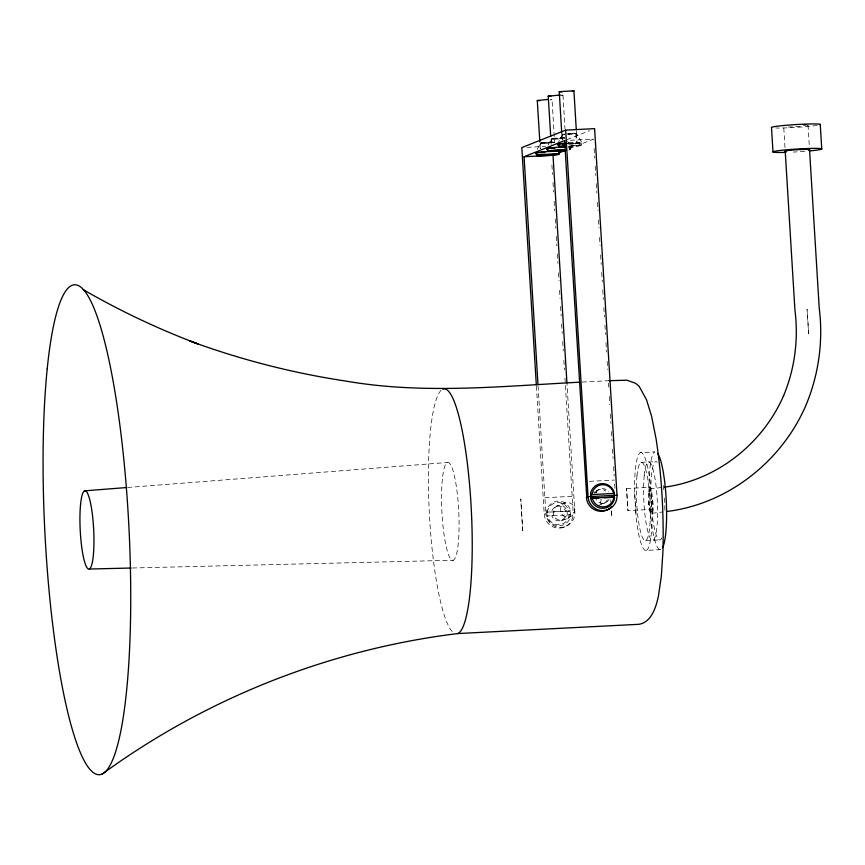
<?xml version="1.0" encoding="UTF-8"?>
<svg xmlns="http://www.w3.org/2000/svg" width="865" height="865" viewBox="0 0 865 865"><rect width="100%" height="100%" fill="white"/><g stroke="black" fill="none" stroke-linecap="round" stroke-linejoin="round"><path stroke-width="0.65" stroke-dasharray="4.33 3.24" d="M556.974 139.049L564.91 138.259M567.927 134.67L576.436 133.74L576.35 130.95M547.448 512.426L547.523 511.302A11.126 10.942 68.2 0 1 568.673 510.22L568.889 511.334L570.5 510.934L546.68 512.156L568.889 511.334M565.191 502.9C545.307 505.095 552.692 528.623 569.851 516.978A7.417 7.298 68.2 0 0 572.36 504.446A7.417 7.298 68.2 0 0 560.358 508.382A7.417 7.298 68.2 0 0 569.851 516.978M561.028 520.503C572.489 518.762 566.521 500.684 556.379 506.414M544.712 142.671L554.649 142.422M544.182 143.493L551.556 143.006M543.004 142.822L544.723 142.606M553.492 139.168L556.974 138.984M552.519 138.627L564.261 137.935M541.241 143.525L544.193 143.428M552.173 139.168L553.503 139.103M570.381 147.428L569.04 150.132M568.997 146.801A11.126 0.638 -3.5 0 0 579.993 145.763L581.345 143.06L568.1 143.731M569.365 149.623A11.126 0.638 -3.5 0 1 570.003 149.742L571.073 147.093L567.645 141.449M570.003 149.742L571.03 147.169L568.381 147.31M543.015 142.768L540.549 143.147L540.885 148.488M552.54 138.562L551.492 138.778L551.816 144.131M564.91 134.032L562.455 134.41L562.78 139.752M540.333 143.482L541.263 143.471M537.197 149.461L540.582 143.082M548.14 145.093L551.513 138.724M557.46 144.347L562.477 134.345M552.951 142.779L554.616 142.368L552.032 99.551L550.702 99.421M561.634 95.053L562.964 95.182L561.288 95.593M540.236 148.748L539.933 142.985L540.571 142.736M551.178 144.39L550.962 138.497L564.196 137.513M562.131 140.011L561.926 134.129M568.478 133.372L576.479 133.275L567.927 134.248M576.479 133.275L577.117 143.049L575.409 143.46M594.439 493.245L596.926 490.412L600.213 488.92M607.511 499.97L604.97 502.792L597.25 506.036M596.223 490.542L600.505 489.244L604.224 490.012M605.77 491.136L604.192 490.044M567.04 139.643L589.584 130.647M568.975 148.877L593.541 139.081L564.596 140.552M536.397 386.158L544.226 514.199L545.88 513.54A14.716 14.467 68.2 0 0 561.255 527.466A14.716 14.467 68.2 0 0 574.836 512.058L567.029 384.374M553.395 515.086L551.773 515.735A7.417 7.298 68.2 0 0 565.872 515.01L567.451 514.383M567.213 510.555L565.634 511.183A7.417 7.298 68.2 0 0 551.546 511.907L553.157 511.28M544.226 514.199A14.716 14.467 68.2 0 0 559.601 528.115A14.716 14.467 68.2 0 0 573.181 512.718L574.836 512.058M604.862 503.008L601.402 503.96L597.704 503.16M563.32 527.434L564.975 526.774M551.957 99.67L550.356 99.962M564.877 137.903L550.886 138.616M649.853 488.92L661.812 487.471M652.167 513.259L662.72 511.983M541.598 142.574L554.562 142.022L539.933 142.985M575.441 143.46L568.5 144.033M127.555 487.471L447.335 462.494M566.618 133.87L576.512 133.632L582.037 142.725L580.966 145.374L568.867 146.055M567.213 143.287L569.084 143.147M569.062 143.147L577.117 143.049M567.429 143.547L581.983 142.801L580.923 145.439A11.126 0.638 -3.5 0 0 568.878 145.525M527.077 147.342L545.501 146.401M568.273 146.293L580.329 145.677M582.264 382.049L609.079 380.687M660.828 549.643L646.35 550.389A49.046 8.423 87.1 0 1 636.164 517.335L634.618 492.034A49.046 8.423 87.1 0 1 640.37 452.633L654.848 451.887A49.046 8.423 87.1 0 0 650.048 510.404A49.046 8.423 87.1 0 0 662.86 547.123M640.965 462.407L655.443 461.661M589.4 481.351L614.399 480.075M626.563 488.498L650.685 487.265L652.037 509.366L627.914 510.599L626.563 488.498L627.914 510.599M544.907 497.721L573.863 496.25M645.755 540.603L660.233 539.868M132.486 567.991L453.314 560.25M564.467 134.367L561.85 134.237M564.467 134.735L561.828 134.605M552.194 139.103L550.875 138.973M575.874 133.891L576.479 143.309M611.393 510.901L611.901 516.978L611.512 510.48M808.04 125.176L809.38 147.05M783.798 128.085L785.063 148.661M634.683 493.656L636.034 515.745M594.125 148.51L594.698 157.949M595.196 166.037L595.769 175.465M596.266 183.553L596.839 192.992M597.423 202.421L597.92 210.509M598.494 219.948L598.991 228.036M599.564 237.464L600.061 245.552M600.634 254.991L601.218 264.42M601.705 272.507L602.289 281.947M602.775 290.035L603.359 299.463M603.846 307.551L604.43 316.99M604.927 325.078L605.5 334.506M605.997 342.594L606.57 352.033M607.144 361.462L607.641 369.55M608.463 383.033L608.711 387.077M609.295 396.505L609.782 404.593M610.366 414.032L610.939 423.461M611.436 431.549L612.009 440.988M612.507 449.076L613.08 458.504M613.577 466.592L614.15 476.031M614.647 484.022L614.972 489.298M562.964 95.182L564.986 128.636M551.913 164.999L552.497 174.438M552.995 182.526L553.568 191.954M554.141 201.394L554.725 210.822M555.211 218.91L555.795 228.349M556.282 236.437L556.865 245.865M557.363 253.953L557.936 263.392M558.509 272.821L559.006 280.909M559.579 290.337L560.077 298.425M560.574 306.513L561.147 315.952M561.645 324.04L562.218 333.468M562.715 341.556L563.288 350.995M563.872 360.424L564.445 369.863M564.942 377.94L573.181 512.718M538.073 385.855L545.88 513.54M610.744 499.84L610.841 502.316M452.211 631.526A122.625 21.052 87.1 0 1 429.127 508.901A122.625 21.052 87.1 0 1 441.085 390.353M661.855 537.857A39.239 6.736 87.1 0 1 651.237 503.398A39.239 6.736 87.1 0 1 657.238 462.31M663.282 485.373A39.239 6.736 87.1 0 1 663.844 490.542M664.439 498.132A39.239 6.736 87.1 0 1 664.861 512.069M652.664 500.316A12.251 2.152 83.1 0 1 652.167 513.248A12.251 2.152 83.1 0 1 648.545 501.96M646.35 550.389A49.046 8.423 87.1 0 0 652.102 510.977L650.556 485.676A49.046 8.423 87.1 0 0 640.37 452.633M804.666 151.332A24.523 1.416 -3.5 0 1 793.248 152.067M807.932 125.371A12.251 0.703 -3.5 0 1 806.98 125.609M800.114 126.387A12.251 0.703 -3.5 0 1 785.907 127.004M817.144 125.393A24.523 1.416 -3.5 0 1 775.905 128.02M609.09 499.332A7.417 7.298 68.2 0 1 595.607 498.24M595.996 492.596A7.417 7.298 68.2 0 1 608.636 491.947M593.271 492.088A7.417 7.298 68.2 0 1 596.98 492.899M601.024 499.105A7.417 7.298 68.2 0 1 600.278 502.857M568.738 144.304A12.359 0.714 -3.5 0 0 580.956 143.147L582.037 142.725A12.359 0.714 -3.5 0 0 568.608 142.898M568.283 147.785A12.359 0.714 -3.5 0 0 570.003 147.526L571.073 147.093A12.359 0.714 -3.5 0 0 568.856 146.888M808.688 332.625L808.602 333.976L807.088 309.281L808.688 332.625M546.767 510.869L547.156 517.248A12.359 12.153 68.2 0 0 570.651 516.048L570.262 509.669A12.359 12.153 68.2 0 0 546.767 510.869M569.094 514.837L569.019 515.962A11.126 10.942 68.2 0 1 547.88 517.043L547.664 515.929L546.907 515.983L570.738 514.761L569.094 514.837M522.72 530.58L520.784 498.954L522.72 530.58M637.008 475.718A39.239 6.736 87.1 0 0 643.96 539.955A39.239 6.736 87.1 0 0 649.118 488.844A39.239 6.736 87.1 0 0 637.008 475.718M644.241 475.35A39.239 6.736 87.1 0 0 651.204 539.587A39.239 6.736 87.1 0 0 656.351 488.476A39.239 6.736 87.1 0 0 644.241 475.35M648.609 493.082A12.261 2.108 87.1 0 0 650.794 513.15A12.261 2.108 87.1 0 0 652.394 497.18A12.261 2.108 87.1 0 0 648.609 493.082M442.383 479.134A49.046 8.423 87.1 0 0 451.076 559.428A49.046 8.423 87.1 0 0 457.52 495.537A49.046 8.423 87.1 0 0 442.383 479.134"/><path stroke-width="1.3" d="M592.363 498.089L613.804 496.997L613.718 498.121A11.126 10.942 68.2 0 1 592.579 499.202L592.363 498.089L590.741 498.489L598.688 498.078M535.619 153.008L536.992 155.505A11.126 0.638 -3.5 0 0 546.139 155.592A11.126 0.638 -3.5 0 0 558.098 154.5L559.439 151.797M536.268 152.759L537.587 155.268L559.028 154.175L560.087 151.537A12.359 0.714 -3.5 0 0 549.935 151.44A12.359 0.714 -3.5 0 0 536.646 152.662L535.565 153.083A12.359 0.714 -3.5 0 0 536.278 153.224M539.857 142.001L537.284 100.524L547.75 99.464M550.713 136.302L548.226 96.166L560.325 95.053M561.753 133.264L559.255 91.668L573.928 90.814L576.274 129.62M573.928 90.814L572.252 91.225M536.949 155.581L558.433 154.413M565.364 150.607A11.126 0.638 -3.5 0 1 547.891 151.213L546.561 148.65L547.577 148.293A12.359 0.714 -3.5 0 1 563.948 146.942M551.492 148.391L553.146 147.98M557.514 144.271L558.898 146.769L565.591 146.423M562.445 144.012L564.11 143.601M560.142 151.462L559.06 151.883M559.028 154.175L559.071 154.111A11.126 0.638 -3.5 0 0 549.88 154.1A11.126 0.638 -3.5 0 0 537.922 155.192L537.587 155.268M101.897 774.316C206.032 698.152 329.738 649.226 457.801 633.558L638.77 624.314C651.669 622.519 656.319 606.289 658.492 595.693L661.347 576.144L662.979 550.789C663.844 513.507 661.736 476.107 656.146 439.225L651.561 416.141L646.501 399.738L639.062 386.179L635.472 383.26L626.974 380.189L609.079 380.687M565.645 130.128L588.059 496.705A14.716 14.467 68.2 0 0 603.435 510.631A14.716 14.467 68.2 0 0 617.015 495.223L594.601 128.647L565.645 130.128L521.811 147.612L536.311 384.817M537.987 384.514L524.06 156.727L564.596 140.552L586.762 497.224M524.06 156.727L553.016 155.257L555.471 154.273M559.158 152.802L565.299 150.348L547.934 151.148M564.78 143.677L558.163 144.012L559.817 146.455A11.126 0.638 -3.5 0 1 563.493 145.969M540.603 152.651L542.193 152.348M555.146 147.98L547.199 148.391L548.864 150.824A11.126 0.638 -3.5 0 1 563.591 149.613M664.471 487.146C716.642 480.313 762.779 443.756 783.582 395.705L783.42 396.094C794.827 369.052 798.644 339.21 794.935 310.124L785.215 151.234M666.677 511.496C727.519 504.165 781.528 461.683 805.737 405.739L805.899 405.361C818.679 374.859 823.372 341.253 819.252 308.427L809.532 149.623M564.056 143.612L565.515 143.449M553.092 147.98L554.562 147.818M542.16 152.348L543.598 152.186M84.565 490.833L126.214 487.579M613.588 493.493L613.371 492.38A11.126 10.942 68.2 0 0 592.222 493.461L592.147 494.585L590.514 494.661L614.334 493.439M562.812 144.001L565.461 143.871M559.482 146.531L564.845 146.261M551.848 148.38L554.497 148.239M548.529 150.91L565.948 150.013M537.587 152.683L544.204 152.348M542.236 152.672L544.885 152.543M83.191 289.613C119.867 310.838 158.273 329.003 197.934 343.924L189.543 340.875C240.232 359.591 292.803 373.118 346.238 381.13C423.536 394.516 501.873 386.212 579.582 382.189M617.015 495.223L588.059 496.705L586.416 497.364A14.716 14.467 68.2 0 0 611.76 506.468M603.986 497.808L614.572 497.267L613.804 496.997M89.344 569.029L131.134 568.024M561.828 91.917L559.179 91.787M550.864 96.285L548.226 96.166M539.933 100.654L537.284 100.524M820.258 124.376L821.75 148.812M772.996 152.045L771.504 127.609A24.523 1.416 -3.5 0 1 796.816 124.517A24.523 1.416 -3.5 0 1 820.009 124.755M553.016 155.257L566.943 383.033M442.848 389.174A122.625 21.052 87.1 0 1 470.938 503.138A122.625 21.052 87.1 0 1 457.801 633.558M786.004 152.37A24.523 1.416 -3.5 0 1 778.262 150.705A24.523 1.416 -3.5 0 1 816.041 148.369A24.523 1.416 -3.5 0 1 809.359 150.932M785.917 151.375A12.251 0.703 -3.5 0 1 797.844 149.688A12.251 0.703 -3.5 0 1 808.483 150.045M803.682 124.971A12.251 0.703 -3.5 0 1 805.845 124.971M657.66 453.422A49.046 8.423 87.1 0 1 666.18 499.073A49.046 8.423 87.1 0 1 662.86 547.123M558.174 144.487A12.359 0.714 -3.5 0 1 557.46 144.347L558.541 143.925A12.359 0.714 -3.5 0 1 565.472 143.125M565.267 146.974A11.126 0.638 -3.5 0 1 558.855 146.834M547.221 148.867A12.359 0.714 -3.5 0 1 546.507 148.726M590.6 493.374L590.99 499.754A12.359 12.153 68.2 0 0 614.485 498.554L614.096 492.174A12.359 12.153 68.2 0 0 590.6 493.374M47.218 368.76A245.249 42.093 87.1 0 0 90.717 770.25A245.249 42.093 87.1 0 0 122.917 450.784A245.249 42.093 87.1 0 0 47.218 368.76M80.596 504.144A39.239 6.736 87.1 0 0 87.549 568.381A39.239 6.736 87.1 0 0 92.706 517.27A39.239 6.736 87.1 0 0 80.596 504.144"/></g></svg>
